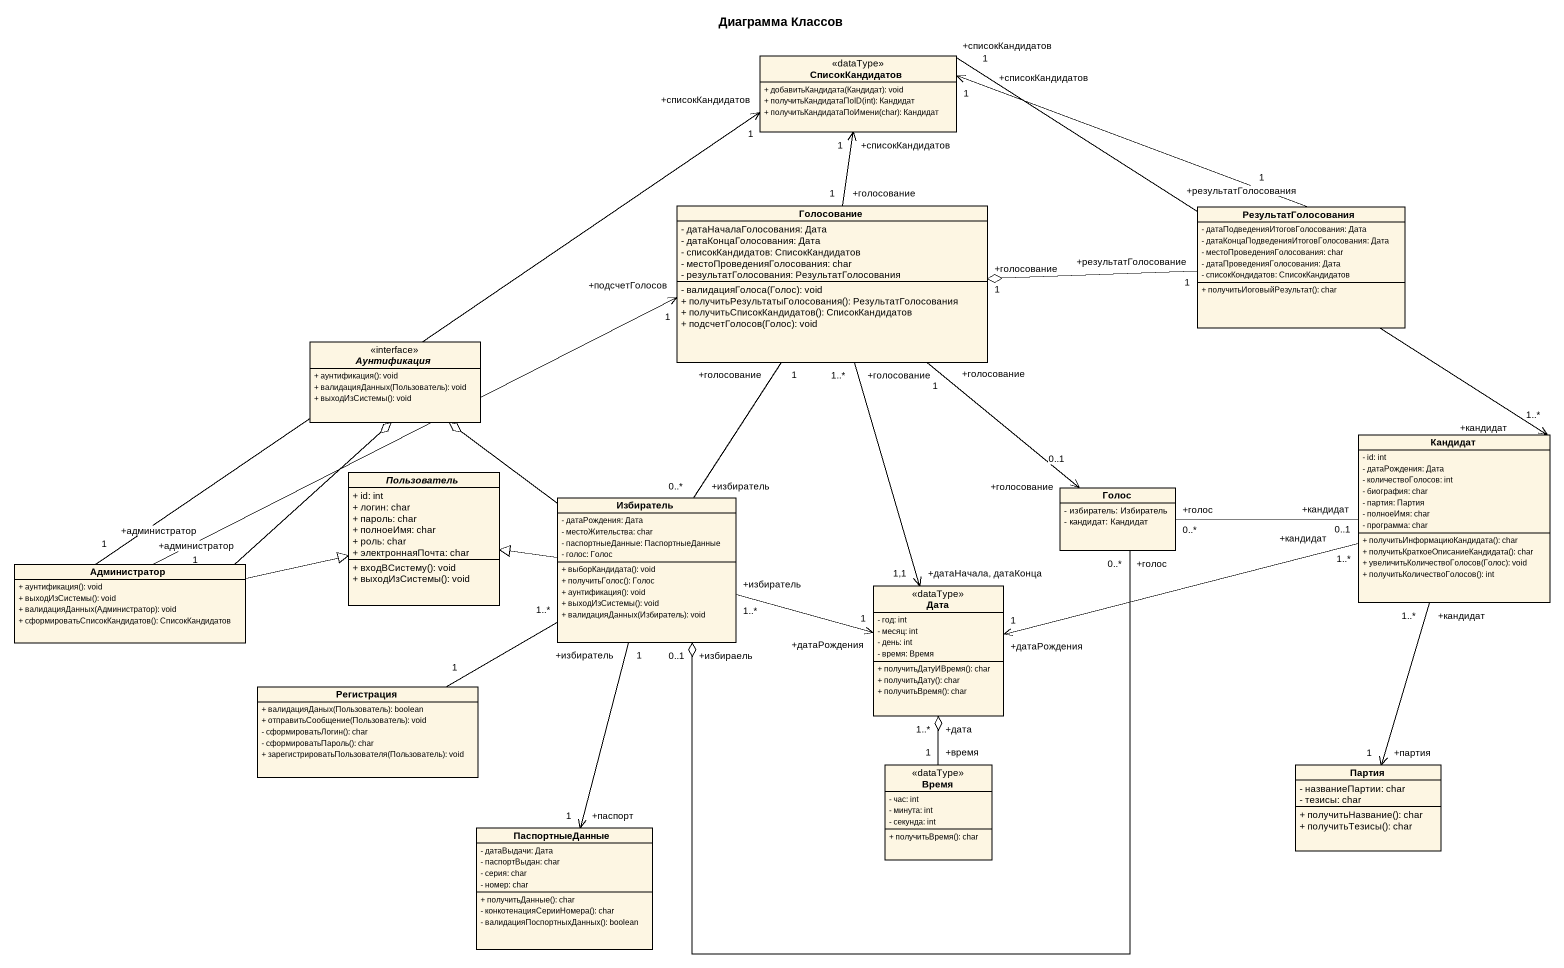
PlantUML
@startuml
title Диаграмма Классов
hide circle
hide empty members
skinparam classAttributeIconSize 0
class СписокКандидатов <<dataType>> {
  + добавитьКандидата(Кандидат): void
  + получитьКандидатаПоID(int): Кандидат
  + получитьКандидатаПоИмени(char): Кандидат
}
class Голосование {
  - датаНачалаГолосования: Дата
  - датаКонцаГолосования: Дата
  - списокКандидатов: СписокКандидатов
  - местоПроведенияГолосования: char
  - результатГолосования: РезультатГолосования
  - валидацияГолоса(Голос): void
  + получитьРезультатыГолосования(): РезультатГолосования
  + получитьСписокКандидатов(): СписокКандидатов
  + подсчетГолосов(Голос): void
}
class РезультатГолосования {
  - датаПодведенияИтоговГолосования: Дата
  - датаКонцаПодведенияИтоговГолосования: Дата
  - местоПроведенияГолосования: char
  - датаПроведенияГолосования: Дата
  - списокКондидатов: СписокКандидатов
  + получитьИоговыйРезультат(): char
}
interface Аунтификация {
  + аунтификация(): void
  + валидацияДанных(Пользователь): void
  + выходИзСистемы(): void
}
class Кандидат {
  - id: int
  - датаРождения: Дата
  - количествоГолосов: int
  - биография: char
  - партия: Партия
  - полноеИмя: char
  - программа: char
  + получитьИнформациюКандидата(): char
  + получитьКраткоеОписаниеКандидата(): char
  + увеличитьКоличествоГолосов(Голос): void
  + получитьКоличествоГолосов(): int
}
abstract class Пользователь {
  + id: int
  + логин: char
  + пароль: char
  + полноеИмя: char
  + роль: char
  + электроннаяПочта: char
  + входВСистему(): void
  + выходИзСистемы(): void
}
class Избиратель {
  - датаРождения: Дата
  - местоЖительства: char
  - паспортныеДанные: ПаспортныеДанные
  - голос: Голос
  + выборКандидата(): void
  + получитьГолос(): Голос
  + аунтификация(): void
  + выходИзСистемы(): void
  + валидацияДанных(Избиратель): void
}
class Голос {
  - избиратель: Избиратель
  - кандидат: Кандидат
}
class Администратор {
  + аунтификация(): void
  + выходИзСистемы(): void
  + валидацияДанных(Администратор): void
  + сформироватьСписокКандидатов(): СписокКандидатов
}
class Дата <<dataType>> {
  - год: int
  - месяц: int
  - день: int
  - время: Время
  + получитьДатуИВремя(): char
  + получитьДату(): char
  + получитьВремя(): char
}
class Регистрация {
  + валидацияДаных(Пользователь): boolean
  + отправитьСообщение(Пользователь): void
  - сформироватьЛогин(): char
  - сформироватьПароль(): char
  + зарегистрироватьПользователя(Пользователь): void
}
class Время <<dataType>> {
  - час: int
  - минута: int
  - секунда: int
  + получитьВремя(): char
}
class Партия {
  - названиеПартии: char
  - тезисы: char
  + получитьНазвание(): char
  + получитьТезисы(): char
}
class ПаспортныеДанные {
  - датаВыдачи: Дата
  - паспортВыдан: char
  - серия: char
  - номер: char
  + получитьДанные(): char
  - конкотенацияСерииНомера(): char
  - валидацияПоспортныхДанных(): boolean
}
СписокКандидатов "+списокКандидатов\n1" --> "+кандидат\n1..*" Кандидат
Голосование "+голосование\n1" -up-> "+списокКандидатов\n1" СписокКандидатов
РезультатГолосования "+результатГолосования\n1" -left-> "+списокКандидатов\n1" СписокКандидатов
РезультатГолосования "+результатГолосование\n1" -left-o "+голосование\n1" Голосование
Кандидат "+кандидат\n1..*" --> "+партия\n1" Партия
Избиратель "+избиратель\n0..*" -up- "+голосование\n1" Голосование
Избиратель -up-o Аунтификация
Избиратель -left-|> Пользователь
Избиратель "+избиратель\n1" --> "+паспорт\n1" ПаспортныеДанные
Голос "+голосование\n0..1" <-up- "+голосование\n1" Голосование
Голос "+голос\n0..*" -right- "+кандидат\n0..1" Кандидат
Голос "+голос\n0..*" -left-o "+избираель\n0..1" Избиратель
Администратор "+администратор\n1" -up-> "+списокКандидатов\n1" СписокКандидатов
Администратор "+администратор\n1" -right-> "+подсчетГолосов\n1" Голосование
Администратор -up-o Аунтификация
Администратор -right-|> Пользователь
Дата "+датаНачала, датаКонца\n1,1" <-up- "+голосование\n1..*" Голосование
Дата "+датаРождения\n1" <-right- "+кандидат\n1..*" Кандидат
Дата "+датаРождения\n1" <-left- "+избиратель\n1..*" Избиратель
Регистрация "1" -right- "1..*" Избиратель
Время "+время\n1" -up-o "+дата\n1..*" Дата
@enduml
